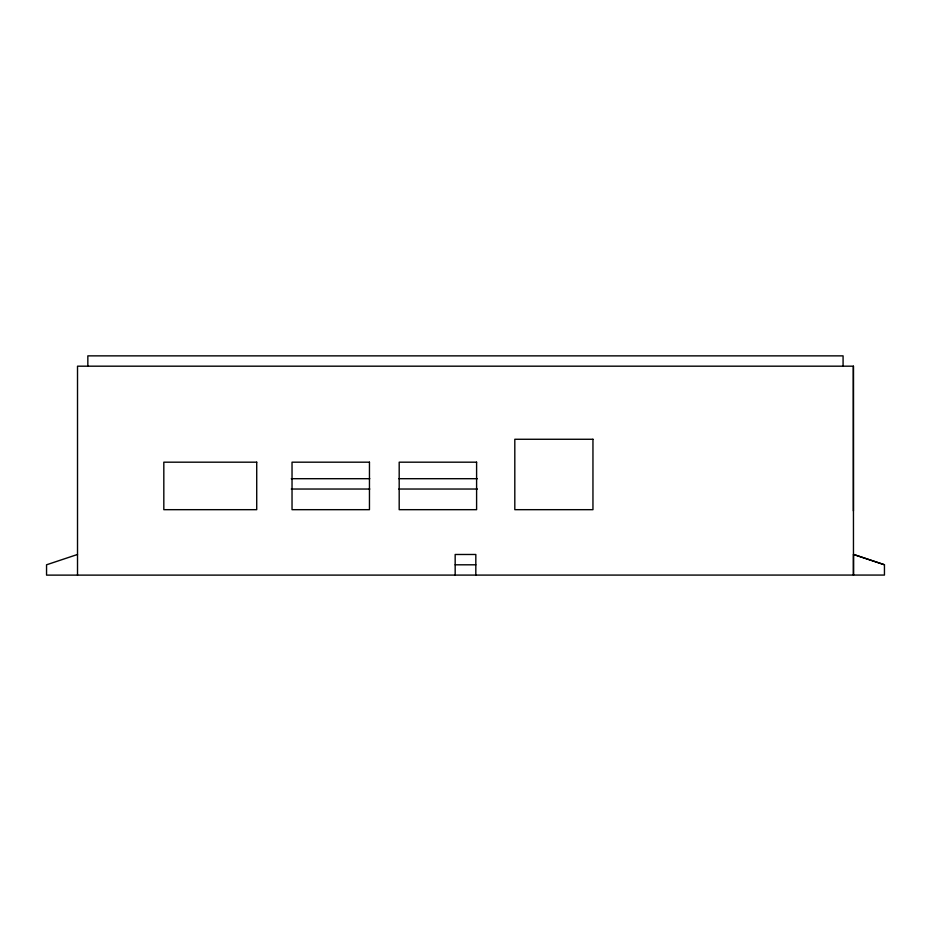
<?xml version="1.0" encoding="UTF-8"?>
<svg xmlns="http://www.w3.org/2000/svg" width="931" height="931" viewBox="0 0 931 931"><rect width="100%" height="100%" fill="white"/><g stroke="black" fill="none" stroke-linecap="round" stroke-linejoin="round"><path stroke-width="1.4" d="M455.166 575.125L455.166 554.48L475.822 554.48L475.822 575.125M77.517 554.469L46.55 564.791L46.55 575.125L884.45 575.067L884.45 564.745L853.483 554.422L853.471 575.137L853.401 366.186L77.517 366.186L77.517 575.125M291.287 478.697L369.793 478.697M398.875 478.697L477.394 478.697M291.287 489.031L369.793 489.031M398.875 489.031L477.394 489.031M455.166 564.803L475.822 564.803M853.483 554.422L884.45 564.745M853.401 366.186L853.401 510.91M843.079 366.186L843.079 355.863L87.84 355.863L87.84 366.186M592.954 439.269L514.808 439.269L514.808 509.676L592.954 509.676L592.954 439.269M256.723 462.183L163.821 462.183L163.821 509.676L256.723 509.676L256.723 462.183M369.456 462.183L292.031 462.183L292.031 509.676L369.456 509.676L369.456 462.183M476.602 462.183L399.19 462.183L399.19 509.676L476.602 509.676L476.602 462.183"/></g></svg>
